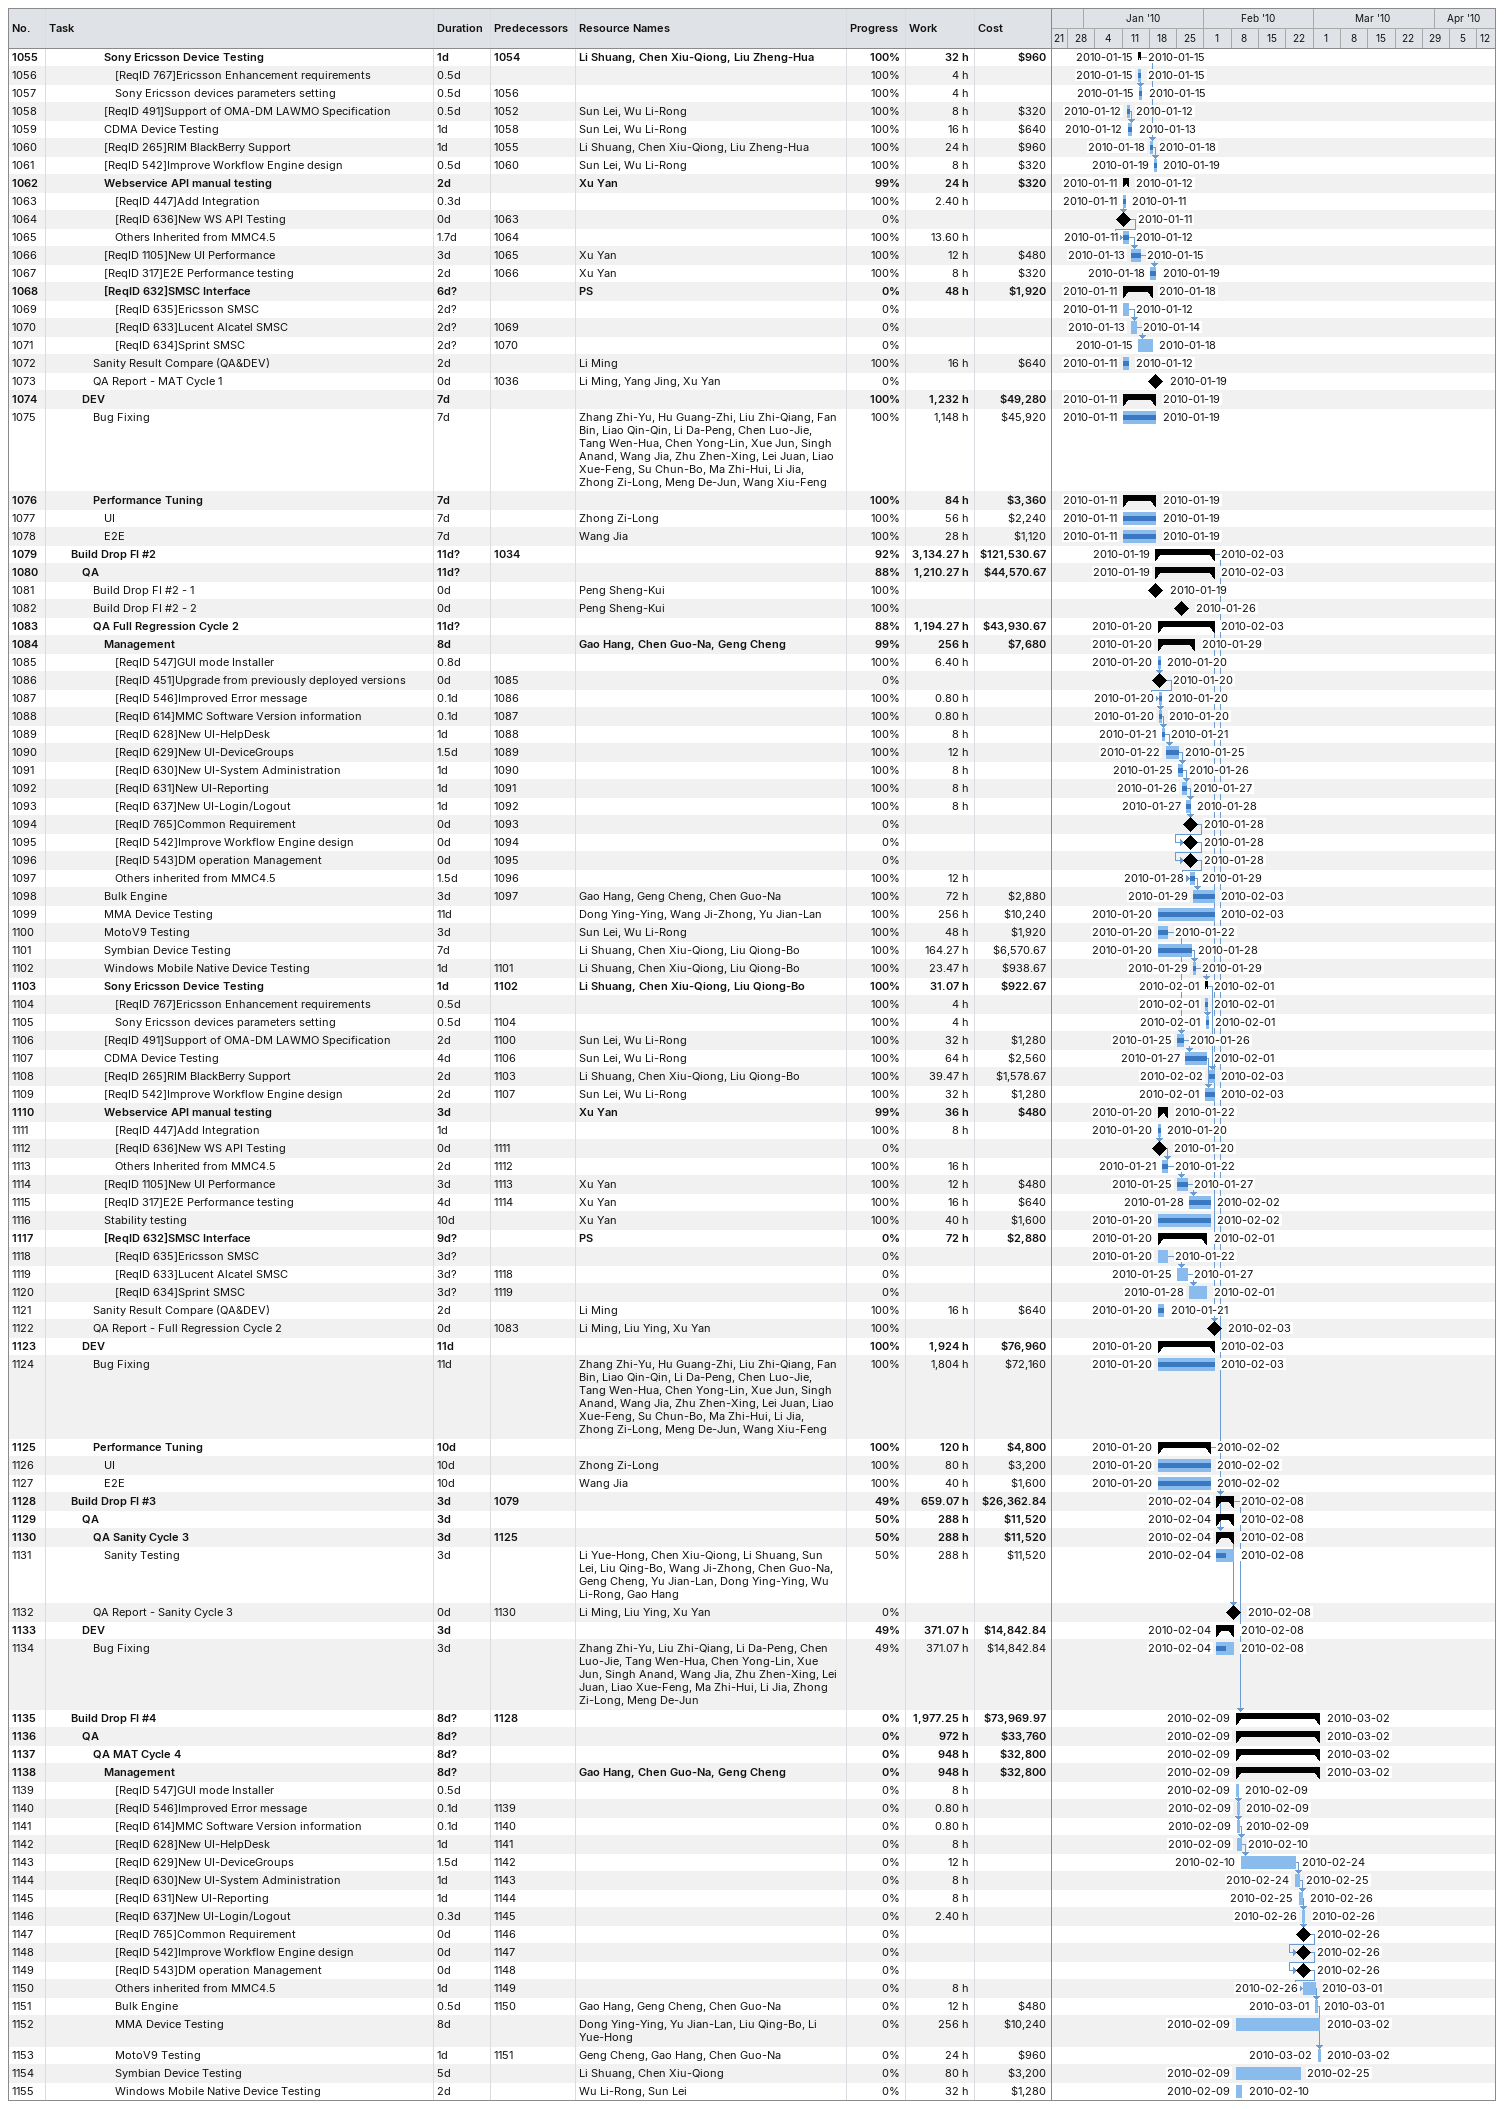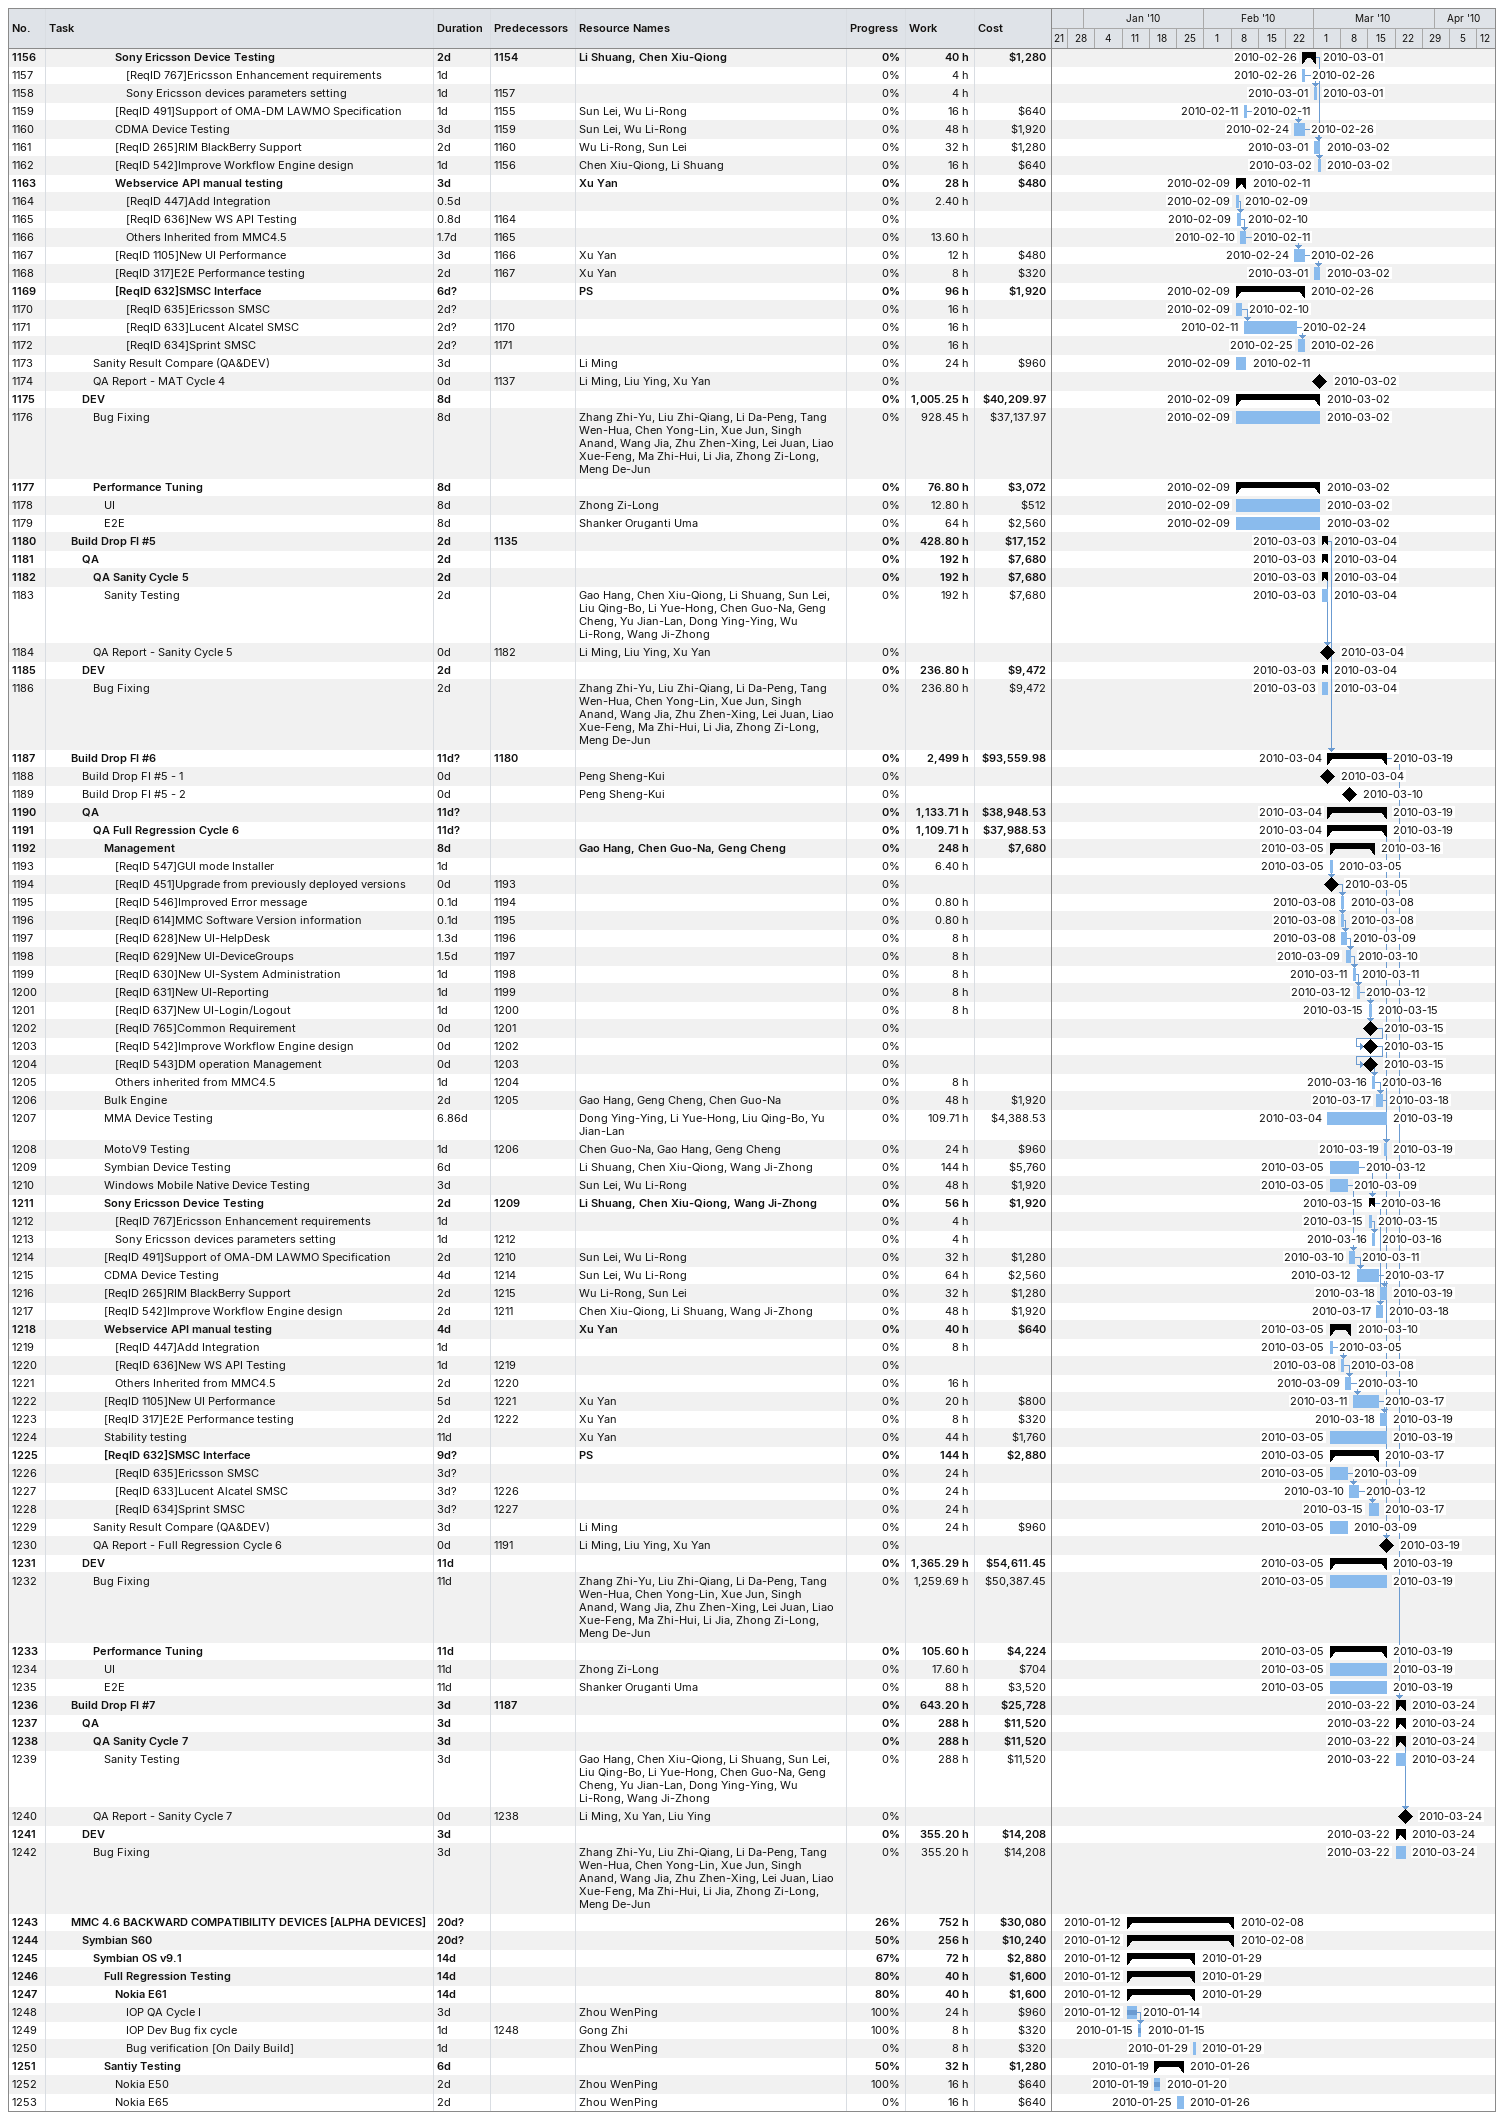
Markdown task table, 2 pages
| ID | Level | Task | Duration | Start | Finish | Predecessors | Resources | % complete | Work (h) | Cost ($) |
|---|---|---|---|---|---|---|---|---|---|---|
| 1055 | 6 | **Sony Ericsson Device Testing** | 1d | 2010-01-15 | 2010-01-15 | 1054 | Li Shuang, Chen Xiu-Qiong, Liu Zheng-Hua | 100 | 32 | 960 |
| 1056 | 7 | [ReqID 767]Ericsson Enhancement requirements | 0.5d | 2010-01-15 | 2010-01-15 |  |  | 100 | 4 |  |
| 1057 | 7 | Sony Ericsson devices parameters setting | 0.5d | 2010-01-15 | 2010-01-15 | 1056 |  | 100 | 4 |  |
| 1058 | 6 | [ReqID 491]Support of OMA-DM LAWMO Specification | 0.5d | 2010-01-12 | 2010-01-12 | 1052 | Sun Lei, Wu Li-Rong | 100 | 8 | 320 |
| 1059 | 6 | CDMA Device Testing | 1d | 2010-01-12 | 2010-01-13 | 1058 | Sun Lei, Wu Li-Rong | 100 | 16 | 640 |
| 1060 | 6 | [ReqID 265]RIM BlackBerry Support | 1d | 2010-01-18 | 2010-01-18 | 1055 | Li Shuang, Chen Xiu-Qiong, Liu Zheng-Hua | 100 | 24 | 960 |
| 1061 | 6 | [ReqID 542]Improve Workflow Engine design | 0.5d | 2010-01-19 | 2010-01-19 | 1060 | Sun Lei, Wu Li-Rong | 100 | 8 | 320 |
| 1062 | 6 | **Webservice API manual testing** | 2d | 2010-01-11 | 2010-01-12 |  | Xu Yan | 99 | 24 | 320 |
| 1063 | 7 | [ReqID 447]Add Integration | 0.3d | 2010-01-11 | 2010-01-11 |  |  | 100 | 2.40 |  |
| 1064 | 7 | [ReqID 636]New WS API Testing | 0d | 2010-01-11 | 2010-01-11 | 1063 |  | 0 |  |  |
| 1065 | 7 | Others Inherited from MMC4.5 | 1.7d | 2010-01-11 | 2010-01-12 | 1064 |  | 100 | 13.60 |  |
| 1066 | 6 | [ReqID 1105]New UI Performance | 3d | 2010-01-13 | 2010-01-15 | 1065 | Xu Yan | 100 | 12 | 480 |
| 1067 | 6 | [ReqID 317]E2E Performance testing | 2d | 2010-01-18 | 2010-01-19 | 1066 | Xu Yan | 100 | 8 | 320 |
| 1068 | 6 | **[ReqID 632]SMSC Interface** | 6d? | 2010-01-11 | 2010-01-18 |  | PS | 0 | 48 | 1920 |
| 1069 | 7 | [ReqID 635]Ericsson SMSC | 2d? | 2010-01-11 | 2010-01-12 |  |  | 0 |  |  |
| 1070 | 7 | [ReqID 633]Lucent Alcatel SMSC | 2d? | 2010-01-13 | 2010-01-14 | 1069 |  | 0 |  |  |
| 1071 | 7 | [ReqID 634]Sprint SMSC | 2d? | 2010-01-15 | 2010-01-18 | 1070 |  | 0 |  |  |
| 1072 | 5 | Sanity Result Compare (QA&DEV) | 2d | 2010-01-11 | 2010-01-12 |  | Li Ming | 100 | 16 | 640 |
| 1073 | 5 | QA Report - MAT Cycle 1 | 0d | 2010-01-19 | 2010-01-19 | 1036 | Li Ming, Yang Jing, Xu Yan | 0 |  |  |
| 1074 | 4 | **DEV** | 7d | 2010-01-11 | 2010-01-19 |  |  | 100 | 1232 | 49280 |
| 1075 | 5 | Bug Fixing | 7d | 2010-01-11 | 2010-01-19 |  | Zhang Zhi-Yu, Hu Guang-Zhi, Liu Zhi-Qiang, Fan Bin, Liao Qin-Qin, Li Da-Peng, Chen Luo-Jie, Tang Wen-Hua, Chen Yong-Lin, Xue Jun, Singh Anand, Wang Jia, Zhu Zhen-Xing, Lei Juan, Liao Xue-Feng, Su Chun-Bo, Ma Zhi-Hui, Li Jia, Zhong Zi-Long, Meng De-Jun, Wang Xiu-Feng | 100 | 1148 | 45920 |
| 1076 | 5 | **Performance Tuning** | 7d | 2010-01-11 | 2010-01-19 |  |  | 100 | 84 | 3360 |
| 1077 | 6 | UI | 7d | 2010-01-11 | 2010-01-19 |  | Zhong Zi-Long | 100 | 56 | 2240 |
| 1078 | 6 | E2E | 7d | 2010-01-11 | 2010-01-19 |  | Wang Jia | 100 | 28 | 1120 |
| 1079 | 3 | **Build Drop FI #2** | 11d? | 2010-01-19 | 2010-02-03 | 1034 |  | 92 | 3134.27 | 121530.67 |
| 1080 | 4 | **QA** | 11d? | 2010-01-19 | 2010-02-03 |  |  | 88 | 1210.27 | 44570.67 |
| 1081 | 5 | Build Drop FI #2 - 1 | 0d | 2010-01-19 | 2010-01-19 |  | Peng Sheng-Kui | 100 |  |  |
| 1082 | 5 | Build Drop FI #2 - 2 | 0d | 2010-01-26 | 2010-01-26 |  | Peng Sheng-Kui | 100 |  |  |
| 1083 | 5 | **QA Full Regression Cycle 2** | 11d? | 2010-01-20 | 2010-02-03 |  |  | 88 | 1194.27 | 43930.67 |
| 1084 | 6 | **Management** | 8d | 2010-01-20 | 2010-01-29 |  | Gao Hang, Chen Guo-Na, Geng Cheng | 99 | 256 | 7680 |
| 1085 | 7 | [ReqID 547]GUI mode Installer | 0.8d | 2010-01-20 | 2010-01-20 |  |  | 100 | 6.40 |  |
| 1086 | 7 | [ReqID 451]Upgrade from previously deployed versions | 0d | 2010-01-20 | 2010-01-20 | 1085 |  | 0 |  |  |
| 1087 | 7 | [ReqID 546]Improved Error message | 0.1d | 2010-01-20 | 2010-01-20 | 1086 |  | 100 | 0.80 |  |
| 1088 | 7 | [ReqID 614]MMC Software Version information | 0.1d | 2010-01-20 | 2010-01-20 | 1087 |  | 100 | 0.80 |  |
| 1089 | 7 | [ReqID 628]New UI-HelpDesk | 1d | 2010-01-21 | 2010-01-21 | 1088 |  | 100 | 8 |  |
| 1090 | 7 | [ReqID 629]New UI-DeviceGroups | 1.5d | 2010-01-22 | 2010-01-25 | 1089 |  | 100 | 12 |  |
| 1091 | 7 | [ReqID 630]New UI-System Administration | 1d | 2010-01-25 | 2010-01-26 | 1090 |  | 100 | 8 |  |
| 1092 | 7 | [ReqID 631]New UI-Reporting | 1d | 2010-01-26 | 2010-01-27 | 1091 |  | 100 | 8 |  |
| 1093 | 7 | [ReqID 637]New UI-Login/Logout | 1d | 2010-01-27 | 2010-01-28 | 1092 |  | 100 | 8 |  |
| 1094 | 7 | [ReqID 765]Common Requirement | 0d | 2010-01-28 | 2010-01-28 | 1093 |  | 0 |  |  |
| 1095 | 7 | [ReqID 542]Improve Workflow Engine design | 0d | 2010-01-28 | 2010-01-28 | 1094 |  | 0 |  |  |
| 1096 | 7 | [ReqID 543]DM operation Management | 0d | 2010-01-28 | 2010-01-28 | 1095 |  | 0 |  |  |
| 1097 | 7 | Others inherited from MMC4.5 | 1.5d | 2010-01-28 | 2010-01-29 | 1096 |  | 100 | 12 |  |
| 1098 | 6 | Bulk Engine | 3d | 2010-01-29 | 2010-02-03 | 1097 | Gao Hang, Geng Cheng, Chen Guo-Na | 100 | 72 | 2880 |
| 1099 | 6 | MMA Device Testing | 11d | 2010-01-20 | 2010-02-03 |  | Dong Ying-Ying, Wang Ji-Zhong, Yu Jian-Lan | 100 | 256 | 10240 |
| 1100 | 6 | MotoV9 Testing | 3d | 2010-01-20 | 2010-01-22 |  | Sun Lei, Wu Li-Rong | 100 | 48 | 1920 |
| 1101 | 6 | Symbian Device Testing | 7d | 2010-01-20 | 2010-01-28 |  | Li Shuang, Chen Xiu-Qiong, Liu Qiong-Bo | 100 | 164.27 | 6570.67 |
| 1102 | 6 | Windows Mobile Native Device Testing | 1d | 2010-01-29 | 2010-01-29 | 1101 | Li Shuang, Chen Xiu-Qiong, Liu Qiong-Bo | 100 | 23.47 | 938.67 |
| 1103 | 6 | **Sony Ericsson Device Testing** | 1d | 2010-02-01 | 2010-02-01 | 1102 | Li Shuang, Chen Xiu-Qiong, Liu Qiong-Bo | 100 | 31.07 | 922.67 |
| 1104 | 7 | [ReqID 767]Ericsson Enhancement requirements | 0.5d | 2010-02-01 | 2010-02-01 |  |  | 100 | 4 |  |
| 1105 | 7 | Sony Ericsson devices parameters setting | 0.5d | 2010-02-01 | 2010-02-01 | 1104 |  | 100 | 4 |  |
| 1106 | 6 | [ReqID 491]Support of OMA-DM LAWMO Specification | 2d | 2010-01-25 | 2010-01-26 | 1100 | Sun Lei, Wu Li-Rong | 100 | 32 | 1280 |
| 1107 | 6 | CDMA Device Testing | 4d | 2010-01-27 | 2010-02-01 | 1106 | Sun Lei, Wu Li-Rong | 100 | 64 | 2560 |
| 1108 | 6 | [ReqID 265]RIM BlackBerry Support | 2d | 2010-02-02 | 2010-02-03 | 1103 | Li Shuang, Chen Xiu-Qiong, Liu Qiong-Bo | 100 | 39.47 | 1578.67 |
| 1109 | 6 | [ReqID 542]Improve Workflow Engine design | 2d | 2010-02-01 | 2010-02-03 | 1107 | Sun Lei, Wu Li-Rong | 100 | 32 | 1280 |
| 1110 | 6 | **Webservice API manual testing** | 3d | 2010-01-20 | 2010-01-22 |  | Xu Yan | 99 | 36 | 480 |
| 1111 | 7 | [ReqID 447]Add Integration | 1d | 2010-01-20 | 2010-01-20 |  |  | 100 | 8 |  |
| 1112 | 7 | [ReqID 636]New WS API Testing | 0d | 2010-01-20 | 2010-01-20 | 1111 |  | 0 |  |  |
| 1113 | 7 | Others Inherited from MMC4.5 | 2d | 2010-01-21 | 2010-01-22 | 1112 |  | 100 | 16 |  |
| 1114 | 6 | [ReqID 1105]New UI Performance | 3d | 2010-01-25 | 2010-01-27 | 1113 | Xu Yan | 100 | 12 | 480 |
| 1115 | 6 | [ReqID 317]E2E Performance testing | 4d | 2010-01-28 | 2010-02-02 | 1114 | Xu Yan | 100 | 16 | 640 |
| 1116 | 6 | Stability testing | 10d | 2010-01-20 | 2010-02-02 |  | Xu Yan | 100 | 40 | 1600 |
| 1117 | 6 | **[ReqID 632]SMSC Interface** | 9d? | 2010-01-20 | 2010-02-01 |  | PS | 0 | 72 | 2880 |
| 1118 | 7 | [ReqID 635]Ericsson SMSC | 3d? | 2010-01-20 | 2010-01-22 |  |  | 0 |  |  |
| 1119 | 7 | [ReqID 633]Lucent Alcatel SMSC | 3d? | 2010-01-25 | 2010-01-27 | 1118 |  | 0 |  |  |
| 1120 | 7 | [ReqID 634]Sprint SMSC | 3d? | 2010-01-28 | 2010-02-01 | 1119 |  | 0 |  |  |
| 1121 | 5 | Sanity Result Compare (QA&DEV) | 2d | 2010-01-20 | 2010-01-21 |  | Li Ming | 100 | 16 | 640 |
| 1122 | 5 | QA Report - Full Regression Cycle 2 | 0d | 2010-02-03 | 2010-02-03 | 1083 | Li Ming, Liu Ying, Xu Yan | 100 |  |  |
| 1123 | 4 | **DEV** | 11d | 2010-01-20 | 2010-02-03 |  |  | 100 | 1924 | 76960 |
| 1124 | 5 | Bug Fixing | 11d | 2010-01-20 | 2010-02-03 |  | Zhang Zhi-Yu, Hu Guang-Zhi, Liu Zhi-Qiang, Fan Bin, Liao Qin-Qin, Li Da-Peng, Chen Luo-Jie, Tang Wen-Hua, Chen Yong-Lin, Xue Jun, Singh Anand, Wang Jia, Zhu Zhen-Xing, Lei Juan, Liao Xue-Feng, Su Chun-Bo, Ma Zhi-Hui, Li Jia, Zhong Zi-Long, Meng De-Jun, Wang Xiu-Feng | 100 | 1804 | 72160 |
| 1125 | 5 | **Performance Tuning** | 10d | 2010-01-20 | 2010-02-02 |  |  | 100 | 120 | 4800 |
| 1126 | 6 | UI | 10d | 2010-01-20 | 2010-02-02 |  | Zhong Zi-Long | 100 | 80 | 3200 |
| 1127 | 6 | E2E | 10d | 2010-01-20 | 2010-02-02 |  | Wang Jia | 100 | 40 | 1600 |
| 1128 | 3 | **Build Drop FI #3** | 3d | 2010-02-04 | 2010-02-08 | 1079 |  | 49 | 659.07 | 26362.84 |
| 1129 | 4 | **QA** | 3d | 2010-02-04 | 2010-02-08 |  |  | 50 | 288 | 11520 |
| 1130 | 5 | **QA Sanity Cycle 3** | 3d | 2010-02-04 | 2010-02-08 | 1125 |  | 50 | 288 | 11520 |
| 1131 | 6 | Sanity Testing | 3d | 2010-02-04 | 2010-02-08 |  | Li Yue-Hong, Chen Xiu-Qiong, Li Shuang, Sun Lei, Liu Qing-Bo, Wang Ji-Zhong, Chen Guo-Na, Geng Cheng, Yu Jian-Lan, Dong Ying-Ying, Wu Li-Rong, Gao Hang | 50 | 288 | 11520 |
| 1132 | 5 | QA Report - Sanity Cycle 3 | 0d | 2010-02-08 | 2010-02-08 | 1130 | Li Ming, Liu Ying, Xu Yan | 0 |  |  |
| 1133 | 4 | **DEV** | 3d | 2010-02-04 | 2010-02-08 |  |  | 49 | 371.07 | 14842.84 |
| 1134 | 5 | Bug Fixing | 3d | 2010-02-04 | 2010-02-08 |  | Zhang Zhi-Yu, Liu Zhi-Qiang, Li Da-Peng, Chen Luo-Jie, Tang Wen-Hua, Chen Yong-Lin, Xue Jun, Singh Anand, Wang Jia, Zhu Zhen-Xing, Lei Juan, Liao Xue-Feng, Ma Zhi-Hui, Li Jia, Zhong Zi-Long, Meng De-Jun | 49 | 371.07 | 14842.84 |
| 1135 | 3 | **Build Drop FI #4** | 8d? | 2010-02-09 | 2010-03-02 | 1128 |  | 0 | 1977.25 | 73969.97 |
| 1136 | 4 | **QA** | 8d? | 2010-02-09 | 2010-03-02 |  |  | 0 | 972 | 33760 |
| 1137 | 5 | **QA MAT Cycle 4** | 8d? | 2010-02-09 | 2010-03-02 |  |  | 0 | 948 | 32800 |
| 1138 | 6 | **Management** | 8d? | 2010-02-09 | 2010-03-02 |  | Gao Hang, Chen Guo-Na, Geng Cheng | 0 | 948 | 32800 |
| 1139 | 7 | [ReqID 547]GUI mode Installer | 0.5d | 2010-02-09 | 2010-02-09 |  |  | 0 | 8 |  |
| 1140 | 7 | [ReqID 546]Improved Error message | 0.1d | 2010-02-09 | 2010-02-09 | 1139 |  | 0 | 0.80 |  |
| 1141 | 7 | [ReqID 614]MMC Software Version information | 0.1d | 2010-02-09 | 2010-02-09 | 1140 |  | 0 | 0.80 |  |
| 1142 | 7 | [ReqID 628]New UI-HelpDesk | 1d | 2010-02-09 | 2010-02-10 | 1141 |  | 0 | 8 |  |
| 1143 | 7 | [ReqID 629]New UI-DeviceGroups | 1.5d | 2010-02-10 | 2010-02-24 | 1142 |  | 0 | 12 |  |
| 1144 | 7 | [ReqID 630]New UI-System Administration | 1d | 2010-02-24 | 2010-02-25 | 1143 |  | 0 | 8 |  |
| 1145 | 7 | [ReqID 631]New UI-Reporting | 1d | 2010-02-25 | 2010-02-26 | 1144 |  | 0 | 8 |  |
| 1146 | 7 | [ReqID 637]New UI-Login/Logout | 0.3d | 2010-02-26 | 2010-02-26 | 1145 |  | 0 | 2.40 |  |
| 1147 | 7 | [ReqID 765]Common Requirement | 0d | 2010-02-26 | 2010-02-26 | 1146 |  | 0 |  |  |
| 1148 | 7 | [ReqID 542]Improve Workflow Engine design | 0d | 2010-02-26 | 2010-02-26 | 1147 |  | 0 |  |  |
| 1149 | 7 | [ReqID 543]DM operation Management | 0d | 2010-02-26 | 2010-02-26 | 1148 |  | 0 |  |  |
| 1150 | 7 | Others inherited from MMC4.5 | 1d | 2010-02-26 | 2010-03-01 | 1149 |  | 0 | 8 |  |
| 1151 | 7 | Bulk Engine | 0.5d | 2010-03-01 | 2010-03-01 | 1150 | Gao Hang, Geng Cheng, Chen Guo-Na | 0 | 12 | 480 |
| 1152 | 7 | MMA Device Testing | 8d | 2010-02-09 | 2010-03-02 |  | Dong Ying-Ying, Yu Jian-Lan, Liu Qing-Bo, Li Yue-Hong | 0 | 256 | 10240 |
| 1153 | 7 | MotoV9 Testing | 1d | 2010-03-02 | 2010-03-02 | 1151 | Geng Cheng, Gao Hang, Chen Guo-Na | 0 | 24 | 960 |
| 1154 | 7 | Symbian Device Testing | 5d | 2010-02-09 | 2010-02-25 |  | Li Shuang, Chen Xiu-Qiong | 0 | 80 | 3200 |
| 1155 | 7 | Windows Mobile Native Device Testing | 2d | 2010-02-09 | 2010-02-10 |  | Wu Li-Rong, Sun Lei | 0 | 32 | 1280 |
| 1156 | 7 | **Sony Ericsson Device Testing** | 2d | 2010-02-26 | 2010-03-01 | 1154 | Li Shuang, Chen Xiu-Qiong | 0 | 40 | 1280 |
| 1157 | 8 | [ReqID 767]Ericsson Enhancement requirements | 1d | 2010-02-26 | 2010-02-26 |  |  | 0 | 4 |  |
| 1158 | 8 | Sony Ericsson devices parameters setting | 1d | 2010-03-01 | 2010-03-01 | 1157 |  | 0 | 4 |  |
| 1159 | 7 | [ReqID 491]Support of OMA-DM LAWMO Specification | 1d | 2010-02-11 | 2010-02-11 | 1155 | Sun Lei, Wu Li-Rong | 0 | 16 | 640 |
| 1160 | 7 | CDMA Device Testing | 3d | 2010-02-24 | 2010-02-26 | 1159 | Sun Lei, Wu Li-Rong | 0 | 48 | 1920 |
| 1161 | 7 | [ReqID 265]RIM BlackBerry Support | 2d | 2010-03-01 | 2010-03-02 | 1160 | Wu Li-Rong, Sun Lei | 0 | 32 | 1280 |
| 1162 | 7 | [ReqID 542]Improve Workflow Engine design | 1d | 2010-03-02 | 2010-03-02 | 1156 | Chen Xiu-Qiong, Li Shuang | 0 | 16 | 640 |
| 1163 | 7 | **Webservice API manual testing** | 3d | 2010-02-09 | 2010-02-11 |  | Xu Yan | 0 | 28 | 480 |
| 1164 | 8 | [ReqID 447]Add Integration | 0.5d | 2010-02-09 | 2010-02-09 |  |  | 0 | 2.40 |  |
| 1165 | 8 | [ReqID 636]New WS API Testing | 0.8d | 2010-02-09 | 2010-02-10 | 1164 |  | 0 |  |  |
| 1166 | 8 | Others Inherited from MMC4.5 | 1.7d | 2010-02-10 | 2010-02-11 | 1165 |  | 0 | 13.60 |  |
| 1167 | 7 | [ReqID 1105]New UI Performance | 3d | 2010-02-24 | 2010-02-26 | 1166 | Xu Yan | 0 | 12 | 480 |
| 1168 | 7 | [ReqID 317]E2E Performance testing | 2d | 2010-03-01 | 2010-03-02 | 1167 | Xu Yan | 0 | 8 | 320 |
| 1169 | 7 | **[ReqID 632]SMSC Interface** | 6d? | 2010-02-09 | 2010-02-26 |  | PS | 0 | 96 | 1920 |
| 1170 | 8 | [ReqID 635]Ericsson SMSC | 2d? | 2010-02-09 | 2010-02-10 |  |  | 0 | 16 |  |
| 1171 | 8 | [ReqID 633]Lucent Alcatel SMSC | 2d? | 2010-02-11 | 2010-02-24 | 1170 |  | 0 | 16 |  |
| 1172 | 8 | [ReqID 634]Sprint SMSC | 2d? | 2010-02-25 | 2010-02-26 | 1171 |  | 0 | 16 |  |
| 1173 | 5 | Sanity Result Compare (QA&DEV) | 3d | 2010-02-09 | 2010-02-11 |  | Li Ming | 0 | 24 | 960 |
| 1174 | 5 | QA Report - MAT Cycle 4 | 0d | 2010-03-02 | 2010-03-02 | 1137 | Li Ming, Liu Ying, Xu Yan | 0 |  |  |
| 1175 | 4 | **DEV** | 8d | 2010-02-09 | 2010-03-02 |  |  | 0 | 1005.25 | 40209.97 |
| 1176 | 5 | Bug Fixing | 8d | 2010-02-09 | 2010-03-02 |  | Zhang Zhi-Yu, Liu Zhi-Qiang, Li Da-Peng, Tang Wen-Hua, Chen Yong-Lin, Xue Jun, Singh Anand, Wang Jia, Zhu Zhen-Xing, Lei Juan, Liao Xue-Feng, Ma Zhi-Hui, Li Jia, Zhong Zi-Long, Meng De-Jun | 0 | 928.45 | 37137.97 |
| 1177 | 5 | **Performance Tuning** | 8d | 2010-02-09 | 2010-03-02 |  |  | 0 | 76.80 | 3072 |
| 1178 | 6 | UI | 8d | 2010-02-09 | 2010-03-02 |  | Zhong Zi-Long | 0 | 12.80 | 512 |
| 1179 | 6 | E2E | 8d | 2010-02-09 | 2010-03-02 |  | Shanker Oruganti Uma | 0 | 64 | 2560 |
| 1180 | 3 | **Build Drop FI #5** | 2d | 2010-03-03 | 2010-03-04 | 1135 |  | 0 | 428.80 | 17152 |
| 1181 | 4 | **QA** | 2d | 2010-03-03 | 2010-03-04 |  |  | 0 | 192 | 7680 |
| 1182 | 5 | **QA Sanity Cycle 5** | 2d | 2010-03-03 | 2010-03-04 |  |  | 0 | 192 | 7680 |
| 1183 | 6 | Sanity Testing | 2d | 2010-03-03 | 2010-03-04 |  | Gao Hang, Chen Xiu-Qiong, Li Shuang, Sun Lei, Liu Qing-Bo, Li Yue-Hong, Chen Guo-Na, Geng Cheng, Yu Jian-Lan, Dong Ying-Ying, Wu Li-Rong, Wang Ji-Zhong | 0 | 192 | 7680 |
| 1184 | 5 | QA Report - Sanity Cycle 5 | 0d | 2010-03-04 | 2010-03-04 | 1182 | Li Ming, Liu Ying, Xu Yan | 0 |  |  |
| 1185 | 4 | **DEV** | 2d | 2010-03-03 | 2010-03-04 |  |  | 0 | 236.80 | 9472 |
| 1186 | 5 | Bug Fixing | 2d | 2010-03-03 | 2010-03-04 |  | Zhang Zhi-Yu, Liu Zhi-Qiang, Li Da-Peng, Tang Wen-Hua, Chen Yong-Lin, Xue Jun, Singh Anand, Wang Jia, Zhu Zhen-Xing, Lei Juan, Liao Xue-Feng, Ma Zhi-Hui, Li Jia, Zhong Zi-Long, Meng De-Jun | 0 | 236.80 | 9472 |
| 1187 | 3 | **Build Drop FI #6** | 11d? | 2010-03-04 | 2010-03-19 | 1180 |  | 0 | 2499 | 93559.98 |
| 1188 | 4 | Build Drop FI #5 - 1 | 0d | 2010-03-04 | 2010-03-04 |  | Peng Sheng-Kui | 0 |  |  |
| 1189 | 4 | Build Drop FI #5 - 2 | 0d | 2010-03-10 | 2010-03-10 |  | Peng Sheng-Kui | 0 |  |  |
| 1190 | 4 | **QA** | 11d? | 2010-03-04 | 2010-03-19 |  |  | 0 | 1133.71 | 38948.53 |
| 1191 | 5 | **QA Full Regression Cycle 6** | 11d? | 2010-03-04 | 2010-03-19 |  |  | 0 | 1109.71 | 37988.53 |
| 1192 | 6 | **Management** | 8d | 2010-03-05 | 2010-03-16 |  | Gao Hang, Chen Guo-Na, Geng Cheng | 0 | 248 | 7680 |
| 1193 | 7 | [ReqID 547]GUI mode Installer | 1d | 2010-03-05 | 2010-03-05 |  |  | 0 | 6.40 |  |
| 1194 | 7 | [ReqID 451]Upgrade from previously deployed versions | 0d | 2010-03-05 | 2010-03-05 | 1193 |  | 0 |  |  |
| 1195 | 7 | [ReqID 546]Improved Error message | 0.1d | 2010-03-08 | 2010-03-08 | 1194 |  | 0 | 0.80 |  |
| 1196 | 7 | [ReqID 614]MMC Software Version information | 0.1d | 2010-03-08 | 2010-03-08 | 1195 |  | 0 | 0.80 |  |
| 1197 | 7 | [ReqID 628]New UI-HelpDesk | 1.3d | 2010-03-08 | 2010-03-09 | 1196 |  | 0 | 8 |  |
| 1198 | 7 | [ReqID 629]New UI-DeviceGroups | 1.5d | 2010-03-09 | 2010-03-10 | 1197 |  | 0 | 8 |  |
| 1199 | 7 | [ReqID 630]New UI-System Administration | 1d | 2010-03-11 | 2010-03-11 | 1198 |  | 0 | 8 |  |
| 1200 | 7 | [ReqID 631]New UI-Reporting | 1d | 2010-03-12 | 2010-03-12 | 1199 |  | 0 | 8 |  |
| 1201 | 7 | [ReqID 637]New UI-Login/Logout | 1d | 2010-03-15 | 2010-03-15 | 1200 |  | 0 | 8 |  |
| 1202 | 7 | [ReqID 765]Common Requirement | 0d | 2010-03-15 | 2010-03-15 | 1201 |  | 0 |  |  |
| 1203 | 7 | [ReqID 542]Improve Workflow Engine design | 0d | 2010-03-15 | 2010-03-15 | 1202 |  | 0 |  |  |
| 1204 | 7 | [ReqID 543]DM operation Management | 0d | 2010-03-15 | 2010-03-15 | 1203 |  | 0 |  |  |
| 1205 | 7 | Others inherited from MMC4.5 | 1d | 2010-03-16 | 2010-03-16 | 1204 |  | 0 | 8 |  |
| 1206 | 6 | Bulk Engine | 2d | 2010-03-17 | 2010-03-18 | 1205 | Gao Hang, Geng Cheng, Chen Guo-Na | 0 | 48 | 1920 |
| 1207 | 6 | MMA Device Testing | 6.86d | 2010-03-04 | 2010-03-19 |  | Dong Ying-Ying, Li Yue-Hong, Liu Qing-Bo, Yu Jian-Lan | 0 | 109.71 | 4388.53 |
| 1208 | 6 | MotoV9 Testing | 1d | 2010-03-19 | 2010-03-19 | 1206 | Chen Guo-Na, Gao Hang, Geng Cheng | 0 | 24 | 960 |
| 1209 | 6 | Symbian Device Testing | 6d | 2010-03-05 | 2010-03-12 |  | Li Shuang, Chen Xiu-Qiong, Wang Ji-Zhong | 0 | 144 | 5760 |
| 1210 | 6 | Windows Mobile Native Device Testing | 3d | 2010-03-05 | 2010-03-09 |  | Sun Lei, Wu Li-Rong | 0 | 48 | 1920 |
| 1211 | 6 | **Sony Ericsson Device Testing** | 2d | 2010-03-15 | 2010-03-16 | 1209 | Li Shuang, Chen Xiu-Qiong, Wang Ji-Zhong | 0 | 56 | 1920 |
| 1212 | 7 | [ReqID 767]Ericsson Enhancement requirements | 1d | 2010-03-15 | 2010-03-15 |  |  | 0 | 4 |  |
| 1213 | 7 | Sony Ericsson devices parameters setting | 1d | 2010-03-16 | 2010-03-16 | 1212 |  | 0 | 4 |  |
| 1214 | 6 | [ReqID 491]Support of OMA-DM LAWMO Specification | 2d | 2010-03-10 | 2010-03-11 | 1210 | Sun Lei, Wu Li-Rong | 0 | 32 | 1280 |
| 1215 | 6 | CDMA Device Testing | 4d | 2010-03-12 | 2010-03-17 | 1214 | Sun Lei, Wu Li-Rong | 0 | 64 | 2560 |
| 1216 | 6 | [ReqID 265]RIM BlackBerry Support | 2d | 2010-03-18 | 2010-03-19 | 1215 | Wu Li-Rong, Sun Lei | 0 | 32 | 1280 |
| 1217 | 6 | [ReqID 542]Improve Workflow Engine design | 2d | 2010-03-17 | 2010-03-18 | 1211 | Chen Xiu-Qiong, Li Shuang, Wang Ji-Zhong | 0 | 48 | 1920 |
| 1218 | 6 | **Webservice API manual testing** | 4d | 2010-03-05 | 2010-03-10 |  | Xu Yan | 0 | 40 | 640 |
| 1219 | 7 | [ReqID 447]Add Integration | 1d | 2010-03-05 | 2010-03-05 |  |  | 0 | 8 |  |
| 1220 | 7 | [ReqID 636]New WS API Testing | 1d | 2010-03-08 | 2010-03-08 | 1219 |  | 0 |  |  |
| 1221 | 7 | Others Inherited from MMC4.5 | 2d | 2010-03-09 | 2010-03-10 | 1220 |  | 0 | 16 |  |
| 1222 | 6 | [ReqID 1105]New UI Performance | 5d | 2010-03-11 | 2010-03-17 | 1221 | Xu Yan | 0 | 20 | 800 |
| 1223 | 6 | [ReqID 317]E2E Performance testing | 2d | 2010-03-18 | 2010-03-19 | 1222 | Xu Yan | 0 | 8 | 320 |
| 1224 | 6 | Stability testing | 11d | 2010-03-05 | 2010-03-19 |  | Xu Yan | 0 | 44 | 1760 |
| 1225 | 6 | **[ReqID 632]SMSC Interface** | 9d? | 2010-03-05 | 2010-03-17 |  | PS | 0 | 144 | 2880 |
| 1226 | 7 | [ReqID 635]Ericsson SMSC | 3d? | 2010-03-05 | 2010-03-09 |  |  | 0 | 24 |  |
| 1227 | 7 | [ReqID 633]Lucent Alcatel SMSC | 3d? | 2010-03-10 | 2010-03-12 | 1226 |  | 0 | 24 |  |
| 1228 | 7 | [ReqID 634]Sprint SMSC | 3d? | 2010-03-15 | 2010-03-17 | 1227 |  | 0 | 24 |  |
| 1229 | 5 | Sanity Result Compare (QA&DEV) | 3d | 2010-03-05 | 2010-03-09 |  | Li Ming | 0 | 24 | 960 |
| 1230 | 5 | QA Report - Full Regression Cycle 6 | 0d | 2010-03-19 | 2010-03-19 | 1191 | Li Ming, Liu Ying, Xu Yan | 0 |  |  |
| 1231 | 4 | **DEV** | 11d | 2010-03-05 | 2010-03-19 |  |  | 0 | 1365.29 | 54611.45 |
| 1232 | 5 | Bug Fixing | 11d | 2010-03-05 | 2010-03-19 |  | Zhang Zhi-Yu, Liu Zhi-Qiang, Li Da-Peng, Tang Wen-Hua, Chen Yong-Lin, Xue Jun, Singh Anand, Wang Jia, Zhu Zhen-Xing, Lei Juan, Liao Xue-Feng, Ma Zhi-Hui, Li Jia, Zhong Zi-Long, Meng De-Jun | 0 | 1259.69 | 50387.45 |
| 1233 | 5 | **Performance Tuning** | 11d | 2010-03-05 | 2010-03-19 |  |  | 0 | 105.60 | 4224 |
| 1234 | 6 | UI | 11d | 2010-03-05 | 2010-03-19 |  | Zhong Zi-Long | 0 | 17.60 | 704 |
| 1235 | 6 | E2E | 11d | 2010-03-05 | 2010-03-19 |  | Shanker Oruganti Uma | 0 | 88 | 3520 |
| 1236 | 3 | **Build Drop FI #7** | 3d | 2010-03-22 | 2010-03-24 | 1187 |  | 0 | 643.20 | 25728 |
| 1237 | 4 | **QA** | 3d | 2010-03-22 | 2010-03-24 |  |  | 0 | 288 | 11520 |
| 1238 | 5 | **QA Sanity Cycle 7** | 3d | 2010-03-22 | 2010-03-24 |  |  | 0 | 288 | 11520 |
| 1239 | 6 | Sanity Testing | 3d | 2010-03-22 | 2010-03-24 |  | Gao Hang, Chen Xiu-Qiong, Li Shuang, Sun Lei, Liu Qing-Bo, Li Yue-Hong, Chen Guo-Na, Geng Cheng, Yu Jian-Lan, Dong Ying-Ying, Wu Li-Rong, Wang Ji-Zhong | 0 | 288 | 11520 |
| 1240 | 5 | QA Report - Sanity Cycle 7 | 0d | 2010-03-24 | 2010-03-24 | 1238 | Li Ming, Xu Yan, Liu Ying | 0 |  |  |
| 1241 | 4 | **DEV** | 3d | 2010-03-22 | 2010-03-24 |  |  | 0 | 355.20 | 14208 |
| 1242 | 5 | Bug Fixing | 3d | 2010-03-22 | 2010-03-24 |  | Zhang Zhi-Yu, Liu Zhi-Qiang, Li Da-Peng, Tang Wen-Hua, Chen Yong-Lin, Xue Jun, Singh Anand, Wang Jia, Zhu Zhen-Xing, Lei Juan, Liao Xue-Feng, Ma Zhi-Hui, Li Jia, Zhong Zi-Long, Meng De-Jun | 0 | 355.20 | 14208 |
| 1243 | 3 | **MMC 4.6 BACKWARD COMPATIBILITY DEVICES [ALPHA DEVICES]** | 20d? | 2010-01-12 | 2010-02-08 |  |  | 26 | 752 | 30080 |
| 1244 | 4 | **Symbian S60** | 20d? | 2010-01-12 | 2010-02-08 |  |  | 50 | 256 | 10240 |
| 1245 | 5 | **Symbian OS v9.1** | 14d | 2010-01-12 | 2010-01-29 |  |  | 67 | 72 | 2880 |
| 1246 | 6 | **Full Regression Testing** | 14d | 2010-01-12 | 2010-01-29 |  |  | 80 | 40 | 1600 |
| 1247 | 7 | **Nokia E61** | 14d | 2010-01-12 | 2010-01-29 |  |  | 80 | 40 | 1600 |
| 1248 | 8 | IOP QA Cycle I | 3d | 2010-01-12 | 2010-01-14 |  | Zhou WenPing | 100 | 24 | 960 |
| 1249 | 8 | IOP Dev Bug fix cycle | 1d | 2010-01-15 | 2010-01-15 | 1248 | Gong Zhi | 100 | 8 | 320 |
| 1250 | 8 | Bug verification [On Daily Build] | 1d | 2010-01-29 | 2010-01-29 |  | Zhou WenPing | 0 | 8 | 320 |
| 1251 | 6 | **Santiy Testing** | 6d | 2010-01-19 | 2010-01-26 |  |  | 50 | 32 | 1280 |
| 1252 | 7 | Nokia E50 | 2d | 2010-01-19 | 2010-01-20 |  | Zhou WenPing | 100 | 16 | 640 |
| 1253 | 7 | Nokia E65 | 2d | 2010-01-25 | 2010-01-26 |  | Zhou WenPing | 0 | 16 | 640 |
